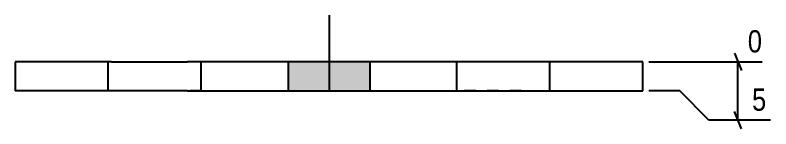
# Model space of a CAD drawing. Header units: millimetres. Extents: x 2 to 10557, y 2 to 142.
# Drawn here: x 5301 to 5431, y 2.4 to 21.9 of the extents above; entities that cross this region are included whole.
import ezdxf

# ---------------------------------------------------------------- set-up
doc = ezdxf.new("R2010")
doc.units = ezdxf.units.MM
doc.linetypes.add('DXK_LINE_DOT2', pattern=[3.9198, 1.9599, -1.9599])
doc.layers.add('MÅLSÆTNING', color=7, linetype='Continuous')
doc.layers.add('STÅL', color=7, linetype='Continuous')
doc.styles.add('Arial Narrow', font='ARIALN.TTF', dxfattribs={"height": 0.2})

msp = doc.modelspace()

# ---------------------------------------------------------------- hatches: boundary and pattern name
at = {"layer": 'STÅL', "linetype": 'Continuous'}
msp.add_hatch(color=96, dxfattribs=at).paths.add_polyline_path([(5361.97, 13.9), (5347.97, 13.9), (5347.97, 8.9), (5361.97, 8.9)])

# ---------------------------------------------------------------- linework, layer by layer
at = {"layer": 'MÅLSÆTNING', "color": 7, "linetype": 'Continuous'}
for p, q in [((5424.71, 15.4), (5425.91, 12.4)), ((5409.97, 13.9), (5429.45, 13.9)), ((5425.31, 3.9), (5425.31, 13.9)), ((5415.31, 8.9), (5409.97, 8.9)), ((5420.31, 3.9), (5415.31, 8.9)), ((5425.91, 2.4), (5424.71, 5.4)), ((5430.91, 3.9), (5420.31, 3.9))]:
    msp.add_line(p, q, dxfattribs=at)
at = {"layer": 'STÅL', "color": 96, "linetype": 'Continuous'}
for p, q in [((5354.97, 21.9), (5354.97, 8.9)), ((5347.97, 13.9), (5347.97, 8.9)), ((5361.97, 13.9), (5361.97, 8.9))]:
    msp.add_line(p, q, dxfattribs=at)
at = {"layer": 'STÅL', "color": 2, "linetype": 'Continuous'}
for p, q in [((5316.97, 13.9), (5300.97, 13.9)), ((5300.97, 13.9), (5300.97, 8.9)), ((5317.58, 13.9), (5316.97, 13.9)), ((5316.97, 8.9), (5316.97, 13.9)), ((5317.58, 13.9), (5330.63, 13.9)), ((5408.97, 13.9), (5330.63, 13.9)), ((5332.97, 8.9), (5332.97, 13.9)), ((5376.97, 8.9), (5376.97, 13.9)), ((5392.97, 8.9), (5392.97, 13.9)), ((5408.97, 8.9), (5408.97, 13.9)), ((5330.63, 8.9), (5300.97, 8.9)), ((5330.63, 8.9), (5408.97, 8.9))]:
    msp.add_line(p, q, dxfattribs=at)
at = {"layer": 'STÅL', "color": 7, "linetype": 'DXK_LINE_DOT2'}
for p, q in [((5332.97, 8.9), (5317.58, 8.9)), ((5388.04, 8.9), (5377.58, 8.9))]:
    msp.add_line(p, q, dxfattribs=at)

# ---------------------------------------------------------------- wipeouts: each hides what was drawn before it
at = {"color": 0, "linetype": 'Continuous'}
msp.add_wipeout([(5430.98, 4.7), (5430.98, 10.3), (5426.94, 10.3), (5426.94, 4.7)], dxfattribs=at).dxf.layer = 'MÅLSÆTNING'

# ---------------------------------------------------------------- next in the draw order: texts
at = {"layer": 'MÅLSÆTNING', "color": 3, "linetype": 'Continuous', "style": 'Arial Narrow'}
msp.add_text('5', height=3.82, dxfattribs=at).set_placement((5427.74, 5.5))

# ---------------------------------------------------------------- next in the draw order: wipeouts: each hides what was drawn before it
at = {"color": 0, "linetype": 'Continuous'}
msp.add_wipeout([(5430.25, 14.7), (5430.25, 20.3), (5426.21, 20.3), (5426.21, 14.7)], dxfattribs=at).dxf.layer = 'MÅLSÆTNING'

# ---------------------------------------------------------------- next in the draw order: texts
at = {"layer": 'MÅLSÆTNING', "color": 3, "linetype": 'Continuous', "style": 'Arial Narrow'}
msp.add_text('0', height=3.82, dxfattribs=at).set_placement((5427.01, 15.5))

doc.saveas('drawing.dxf')
